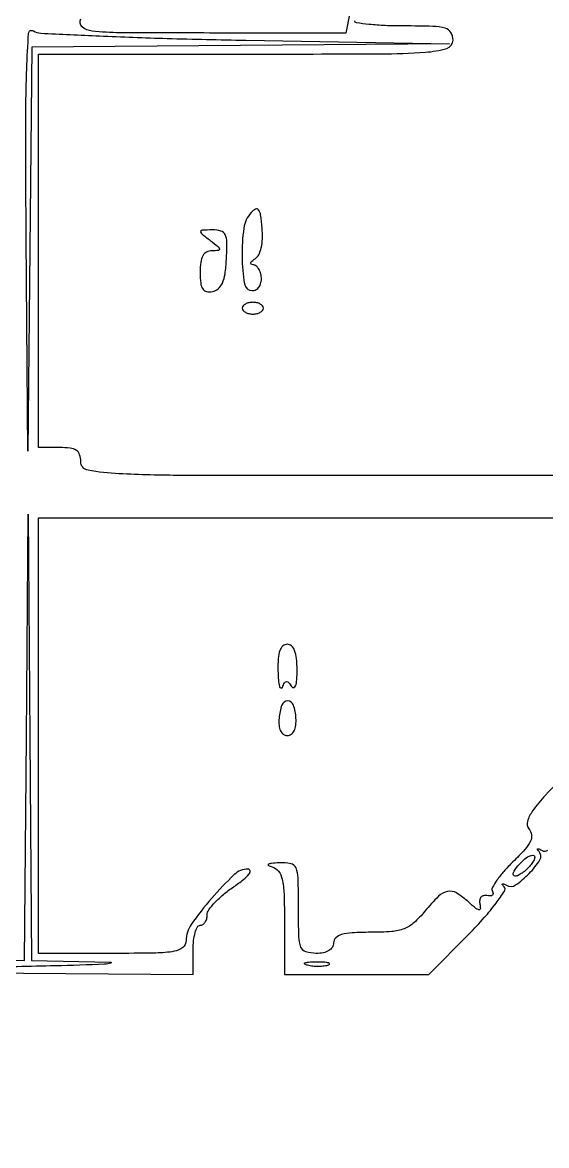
# Model space of a CAD drawing. Extents: x 23 to 255, y 40 to 184.
# Drawn here: x 200.56 to 206.87, y 156.82 to 170.34 of the extents above; entities that cross this region are included whole.
import ezdxf

# ---------------------------------------------------------------- set-up
doc = ezdxf.new("R2010")
doc.units = 0
doc.header["$MEASUREMENT"] = 0

msp = doc.modelspace()

# ---------------------------------------------------------------- linework, layer by layer
for points in [[(207.919475, 175.632891, 0.000007), (191.762556, 175.634099, 0.00002), (173.0434, 175.634494, 0.000013), (151.49745, 175.633531)], [(204.505712, 170.458509), (204.45705, 170.2152), (202.814948, 170.2152, -0.001361), (201.736585, 170.218134, -0.025801), (201.399802, 170.237363, -0.157469), (201.279698, 170.291142, -0.344991), (201.2634, 170.3844, 0.123707)], [(208.2852, 164.8854), (204.7743, 164.8854, -0.000662), (202.476098, 164.888445, -0.011377), (201.723412, 164.907569, -0.031958), (201.351535, 164.949414, -0.36357), (201.2634, 165.0546, 0.081208), (201.24991, 165.137112, 0.166173), (201.210525, 165.18855, 0.116834), (201.136578, 165.215995, 0.030703), (201.0096, 165.2238), (200.7558, 165.2238), (200.7558, 167.5926), (200.7558, 169.9614), (203.2515, 169.9614, 0.000975), (204.871668, 169.964559, 0.01595), (205.414088, 169.983984, 0.053988), (205.67145, 170.029637, 0.333433), (205.7472, 170.1306, 0.142406), (205.72087, 170.221174, 0.183695), (205.652025, 170.272607, 0.063075), (205.504892, 170.295193, 0.006583), (205.155, 170.2998, -0.010054), (204.927974, 170.304365, -0.016651), (204.736886, 170.318438, -0.010616), (204.584804, 170.338019, -0.373082), (204.563233, 170.36325, -0.136708)], [(199.041462, 159.065967), (200.584223, 159.048), (200.607793, 161.73405), (200.631363, 164.4201), (200.651281, 161.73405), (200.6712, 159.048), (201.62295, 159.028747, -0.839458), (201.624976, 159.015686, -0.07183), (201.549586, 159.00161, -0.004467), (200.955613, 158.982454, -0.001286), (200.0367, 158.9634)], [(200.05785, 158.898053), (202.617, 158.8788), (202.617, 159.1749, -0.027026), (202.623137, 159.288358, -0.042582), (202.641851, 159.384021, -0.052312), (202.66897, 159.451365, -0.277684), (202.7016, 159.471, 0.144828), (202.733862, 159.480545, 0.099375), (202.761349, 159.507381, 0.083585), (202.779873, 159.547506, 0.066527), (202.7862, 159.59485, -0.156771), (202.805925, 159.656214, -0.032198), (202.878948, 159.745343, -0.030981), (202.981061, 159.842025, -0.024829), (203.101939, 159.93325, 0.015928), (203.223322, 160.021511, 0.056011), (203.292383, 160.088808, 0.221387), (203.302272, 160.127427, 0.360992), (203.277731, 160.1478, 0.192946), (203.112287, 160.081488, 0.023754), (202.838575, 159.794016, 0.025271), (202.59362, 159.480247, 0.154287), (202.5324, 159.286572, -0.227463), (202.492875, 159.204186, -0.126808), (202.389231, 159.157416, -0.038977), (202.169348, 159.136749, -0.00395), (201.6441, 159.1326), (200.7558, 159.1326), (200.7558, 161.7552), (200.7558, 164.3778), (204.2667, 164.3778), (207.7776, 164.3778)], [(207.171093, 161.360097, 0.00684), (206.860742, 161.038992, 0.035947), (206.706021, 160.848765, 0.078141), (206.643842, 160.721669, 0.253148), (206.661601, 160.632619, -0.145169), (206.692625, 160.560131, -0.143108), (206.679357, 160.481997, -0.071655), (206.612057, 160.382682, -0.015599), (206.4677, 160.233757, 0.019493), (206.359518, 160.120398, 0.029543), (206.275546, 160.013088, 0.029248), (206.220627, 159.922793, 0.266433), (206.22208, 159.878499, -0.127172), (206.230112, 159.852587, -0.248698), (206.22116, 159.833566, -0.158213), (206.195183, 159.824681, -0.055136), (206.155338, 159.828454, 0.114024), (206.114823, 159.827543, 0.157577), (206.084263, 159.808292, 0.142172), (206.068751, 159.772954, 0.087175), (206.070709, 159.727174, -0.055421), (206.076569, 159.672051, -0.459541), (206.059717, 159.657727, -0.134892), (206.021809, 159.674894, -0.010546), (205.937147, 159.748324, 0.045343), (205.788911, 159.859835, 0.191329), (205.681468, 159.878968, 0.14697), (205.572603, 159.820382, 0.023713), (205.4088, 159.6402, -0.036266), (205.276865, 159.502192, -0.09165), (205.159108, 159.429573, -0.074354), (205.008536, 159.395684, -0.018237), (204.754079, 159.3864, 0.012985), (204.533235, 159.380664, 0.056513), (204.40433, 159.35922, 0.120508), (204.334928, 159.319703, 0.206181), (204.309, 159.2595, -0.140575), (204.293956, 159.20705, -0.118484), (204.2526, 159.16644, -0.088208), (204.18577, 159.140944, -0.04716), (204.0975, 159.1326, -0.077921), (203.975606, 159.151712, -0.226921), (203.915285, 159.20874, -0.085635), (203.890442, 159.333649, -0.006367), (203.886, 159.6825, 0.005792), (203.881813, 160.043947, 0.096189), (203.856279, 160.160898, 0.247517), (203.79292, 160.212005, 0.058981), (203.65335, 160.222586, 0.010989), (203.560328, 160.216612, 0.109045), (203.523217, 160.204997, 0.602595), (203.523709, 160.190711, 0.049066), (203.56875, 160.174083, -0.168761), (203.644475, 160.123383, -0.107414), (203.689364, 160.02613, -0.046875), (203.711477, 159.849786, -0.007766), (203.7168, 159.507097), (203.7168, 158.8788), (204.586598, 158.8788), (205.456397, 158.8788), (205.942485, 159.370014, 0.013252), (206.124089, 159.563532, 0.021554), (206.266474, 159.738157, 0.017082), (206.367025, 159.883012, 0.339972), (206.362836, 159.933477, -0.02721), (206.342143, 159.958867, -0.422624), (206.343862, 159.96886, -0.266447), (206.357, 159.969913, -0.019296), (206.390553, 159.952471, 0.285641), (206.500218, 159.956694, 0.05133), (206.66412, 160.094055, 0.052902), (206.793183, 160.258647, 0.335964), (206.784324, 160.35799, -0.035138), (206.765433, 160.381985, -0.485333), (206.76833, 160.391122, -0.205017), (206.784009, 160.390426, -0.017895), (206.820064, 160.371446, 0.295884), (206.889592, 160.375275, 0.014477)]]:
    msp.add_lwpolyline(points, format="xyb")
for points in [[(203.2515, 170.128083), (205.7049, 170.083266), (203.189347, 170.064633), (200.673795, 170.046), (200.649998, 167.61375), (200.626201, 165.1815), (200.606401, 167.745643, -0.00158), (200.600353, 169.071118, -0.008958), (200.612009, 169.777011, -0.009345), (200.63518, 170.212855, -0.570374), (200.69235, 170.241343, 0.132127), (200.780973, 170.21279, 0.00118), (201.487722, 170.17984, 0.003958), (202.303476, 170.150205, 0.002533)], [(203.31495, 168.052512, 0.15438), (203.227066, 167.865792, 0.037357), (203.206728, 167.520854, 0.035332), (203.235036, 167.194121, 0.368926), (203.32978, 167.1132, 0.131313), (203.374829, 167.125239, 0.109533), (203.411508, 167.158761, 0.095605), (203.434055, 167.209046, 0.076666), (203.438677, 167.2683, 0.053792), (203.4277, 167.327724, 0.069148), (203.40465, 167.37822, 0.084669), (203.373648, 167.4125, 0.164424), (203.339247, 167.424695, -0.130061), (203.315738, 167.431289, -0.35329), (203.310059, 167.446398, -0.139078), (203.325612, 167.469322, -0.033316), (203.363104, 167.496757, 0.137839), (203.40714, 167.545791, 0.058384), (203.436979, 167.629834, 0.047591), (203.451253, 167.739515, 0.031052), (203.447704, 167.867202, 0.011701), (203.429619, 168.026185, 0.121841), (203.405469, 168.086797, 0.378461), (203.369588, 168.095031, 0.081804)], [(202.82352, 167.716809, -0.008124), (202.917456, 167.64333, -0.182507), (202.934577, 167.614089, -0.434721), (202.921082, 167.596391, -0.024793), (202.84467, 167.5926, 0.119978), (202.779145, 167.576647, 0.14861), (202.734388, 167.533014, 0.095399), (202.709103, 167.454837, 0.030659), (202.7016, 167.332597, 0.025092), (202.708116, 167.202842, 0.117654), (202.732481, 167.132755, 0.202413), (202.777923, 167.101496, 0.098511), (202.84965, 167.101013, 0.134185), (202.919788, 167.135451, 0.109792), (202.969105, 167.203249, 0.067279), (203.000743, 167.315031, 0.021303), (203.017891, 167.487916, 0.013214), (203.024114, 167.696447, 0.112297), (203.003778, 167.787285, 0.219177), (202.951633, 167.830794, 0.069622), (202.848691, 167.843709, 0.007378), (202.724704, 167.840118, 0.345675), (202.706756, 167.824711, 0.281105), (202.71573, 167.800296, 0.005729)], [(203.2092, 166.9017, 0.17482), (203.218903, 166.874798, 0.093122), (203.246477, 166.851909, 0.073362), (203.287551, 166.836419, 0.053595), (203.3361, 166.8312, 0.053595), (203.384649, 166.836419, 0.073362), (203.425723, 166.851909, 0.093122), (203.453297, 166.874798, 0.17482), (203.463, 166.9017, 0.17482), (203.453297, 166.928602, 0.093122), (203.425723, 166.951491, 0.073362), (203.384649, 166.966981, 0.053595), (203.3361, 166.9722, 0.053595), (203.287551, 166.966981, 0.073362), (203.246477, 166.951491, 0.093122), (203.218903, 166.928602, 0.17482)], [(203.638879, 162.53775, 0.013846), (203.644479, 162.422941, 0.04456), (203.657068, 162.347568, 0.235462), (203.673809, 162.328366, 0.417949), (203.69142, 162.335823, -0.033765), (203.7177, 162.390786, -0.249925), (203.741369, 162.405872, -0.245701), (203.767391, 162.394741, -0.032801), (203.803181, 162.344518, 0.316293), (203.828561, 162.333652, 0.267954), (203.850722, 162.353553, 0.062025), (203.865052, 162.427444, 0.016919), (203.86908, 162.546446, 0.024722), (203.862277, 162.683952, 0.067011), (203.839811, 162.778751, 0.113064), (203.802322, 162.834539, 0.190749), (203.75064, 162.855, 0.191978), (203.698665, 162.83428, 0.118908), (203.662414, 162.778391, 0.06731), (203.642395, 162.681766, 0.022734)], [(203.6516, 161.9667, 0.042671), (203.65184, 161.878072, 0.088157), (203.669848, 161.811418, 0.127604), (203.703956, 161.770389, 0.157124), (203.751098, 161.7552, 0.159487), (203.798012, 161.770555, 0.120074), (203.833169, 161.812366, 0.085198), (203.853169, 161.879341, 0.044488), (203.8559, 161.96664, 0.066724), (203.825684, 162.123008, 0.322083), (203.756334, 162.172883, 0.316236), (203.685665, 162.123251, 0.065939)], [(206.6778, 160.1901, -0.032938), (206.631775, 160.141537, -0.03496), (206.580631, 160.100477, -0.037351), (206.531927, 160.071814, -0.114813), (206.494906, 160.0632, -0.540293), (206.472174, 160.09789, -0.074413), (206.527843, 160.186841, -0.046591), (206.62667, 160.282658, -0.159648), (206.709309, 160.313782, -0.287778), (206.727472, 160.303459, -0.187914), (206.730499, 160.278778, -0.079352), (206.713168, 160.238663, -0.031643)], [(204.24716, 158.992508, -0.06278), (204.196574, 158.979101, -0.030339), (204.129649, 158.974206, -0.029507), (204.058299, 158.977537, -0.037336), (203.99336, 158.989373, -0.087174), (203.960732, 159.004291, -0.597527), (203.962216, 159.017837, -0.080377), (204.00713, 159.028072, -0.012823), (204.0975, 159.031507, -0.014395), (204.188878, 159.030005, -0.052471), (204.246155, 159.021344, -0.333666), (204.257056, 159.007635, -0.31318)]]:
    msp.add_lwpolyline(points, format="xyb", close=True)

doc.saveas('drawing.dxf')
